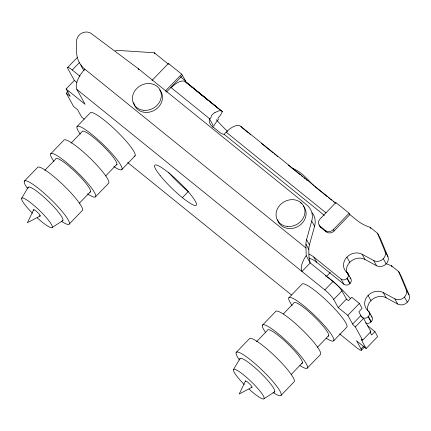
<?xml version="1.0" encoding="UTF-8"?>
<svg xmlns="http://www.w3.org/2000/svg" width="431" height="431" viewBox="0 0 431 431"><rect width="100%" height="100%" fill="white"/><g stroke="black" fill="none" stroke-linecap="round" stroke-linejoin="round"><path stroke-width="0.65" d="M305.956 247.97L305.945 244.151A19.223 16.728 -28.9 0 1 306.565 239.625L311.732 221.065A19.223 16.728 -28.9 0 0 306.85 204.973L138.259 68.642L91.275 33.564A9.008 7.839 -28.9 0 0 81.815 33.117A9.008 7.839 -28.9 0 0 76.578 41.101L76.61 51.844A28.834 25.095 -28.9 0 0 84.869 69.192L305.956 247.97L306.204 255.691A17.779 8.254 -51 0 0 301.98 271.471L310.207 262.942L306.204 255.691M310.008 262.506L308.962 256.628L308.801 249.328A19.223 16.728 -28.9 0 1 309.426 244.803L314.592 226.248A19.223 16.728 -28.9 0 0 312.173 212.677M152.014 80.468L168.435 63.449L181.672 74.154L185.583 80.936L185.104 81.437L222.428 111.618L220.435 115.19L217.763 118.412M33.688 209.687L27.412 222.714L40.223 215.953M245.498 380.966L239.221 393.993L252.033 387.232M209.59 118.256L209.396 118.584A9.611 8.367 -28.9 0 0 211.966 126.121L219.907 132.543A9.611 8.367 -28.9 0 0 224.098 134.31L324.43 215.441M21.695 198.19L28.171 187.329M233.505 369.469L239.981 358.603M67.619 67.511L77.408 57.361M76.917 82.504L74.347 80.43L67.936 68.809A9.611 1.579 44 0 1 72.268 70.016L79.724 62.285M68.087 91.286L66.255 93.182L70.226 96.393L66.121 88.958L74.347 80.43M24.384 181.128L37.551 167.487A31.059 5.107 44 0 1 62.931 184.689A31.059 5.107 44 0 1 82.429 210.398L69.267 224.045M50.713 153.84L63.874 140.194A31.059 5.107 44 0 1 89.26 157.401A31.059 5.107 44 0 1 108.757 183.11L95.59 196.751M77.041 126.547L90.203 112.906A31.059 5.107 44 0 1 117.534 131.999A31.059 5.107 44 0 1 134.23 156.232M44.759 170.385L55.653 159.093A24.028 3.949 44 0 1 76.023 172.578A24.028 3.949 44 0 1 89.901 192.21M71.088 143.092L81.982 131.8A24.028 3.949 44 0 1 102.352 145.29A24.028 3.949 44 0 1 116.23 164.922M165.251 91.173L181.672 74.154M166.431 92.105L182.426 75.517M79.304 203.265L90.65 191.499M105.627 175.972L116.979 164.211M121.919 169.464L135.081 155.817M224.098 134.31L226.178 132.15A16.82 7.806 -51 0 1 241.699 127.463M182.383 197.64L188.309 191.499A28.834 4.741 44 0 1 168.532 172.373M320.114 226.216L325.41 230.499A5.765 5.021 -28.9 0 0 333.33 229.615L349.126 213.243L335.889 202.538L320.093 218.91A5.765 5.021 -28.9 0 0 320.114 226.216L320.869 227.584L326.165 231.862A5.765 5.021 -28.9 0 0 334.084 230.984L349.88 214.606L349.126 213.243M236.199 352.407L249.36 338.761A31.059 5.107 44 0 1 274.746 355.968A31.059 5.107 44 0 1 294.238 381.677L281.077 395.324M262.522 325.119L275.689 311.473A31.059 5.107 44 0 1 301.07 328.681A31.059 5.107 44 0 1 320.567 354.384L307.405 368.031M288.851 297.826L302.012 284.18A31.059 5.107 44 0 1 327.398 301.388A31.059 5.107 44 0 1 346.896 327.097L333.729 340.743M256.574 341.664L267.468 330.372A24.028 3.949 44 0 1 287.833 343.857A24.028 3.949 44 0 1 301.711 363.489M283.356 313.903L293.791 303.079A24.028 3.949 44 0 1 314.161 316.57A24.028 3.949 44 0 1 328.039 336.196M326.59 276.352L330.345 272.457M84.869 69.192A17.779 8.254 -51 0 0 76.923 89.481L324.818 289.934L333.044 281.405A9.611 1.579 44 0 1 341.95 290.903L346.47 299.087L348.453 300.693L351.744 297.277L359.357 303.435L362.099 308.407L358.807 311.818L360.871 315.546A2.882 0.474 44 0 0 363.538 318.396L370.859 331.654L362.633 340.183A2.882 0.474 44 0 0 361.334 339.817L366.135 348.517L377.653 336.579L374.911 331.606L367.298 325.453M309.011 254.064A28.834 25.095 -28.9 0 1 313.854 257.091L341.056 279.089A4.326 3.766 -28.9 0 0 346.993 278.426L347.224 278.189A4.326 3.766 -28.9 0 0 347.208 272.71L346.977 272.521A12.16 10.581 -28.9 0 1 346.265 257.862A12.16 10.581 -28.9 0 1 362.126 254.258L373.688 260.561L376.549 265.738A7.688 6.691 -28.9 0 0 385.406 264.623A7.688 6.691 -28.9 0 0 387.873 256.51L380.357 238.44L377.502 233.263L370.17 227.336A48.051 41.823 -28.9 0 1 356.836 220.23L349.88 214.606M362.633 340.183L355.311 326.924A2.882 0.474 44 0 1 352.639 324.074L347.839 315.373L338.238 307.615L333.723 299.432L341.95 290.903M308.849 258.05A28.834 25.095 -28.9 0 1 316.71 262.269L343.911 284.266A4.326 3.766 -28.9 0 0 349.853 283.603L350.085 283.366A4.326 3.766 -28.9 0 0 350.069 277.887M338.238 307.615L346.47 299.087M347.839 315.373L359.357 303.435M291.114 374.544L302.46 362.778M317.442 347.251L328.788 335.49M352.639 324.074L360.871 315.546M355.311 326.924L363.538 318.396M361.162 316.564L362.212 317.41A4.326 3.766 -28.9 0 0 368.149 316.753L368.381 316.51A4.326 3.766 -28.9 0 0 368.365 311.031L368.133 310.848A12.16 10.581 -28.9 0 1 367.422 296.183A12.16 10.581 -28.9 0 1 383.283 292.584L394.844 298.882L397.705 304.06A7.688 6.691 -28.9 0 0 406.557 302.95A7.688 6.691 -28.9 0 0 409.03 294.831L401.514 276.767L398.653 271.584L391.326 265.658A48.051 41.823 -28.9 0 1 386.16 263.643M365.569 322.932A4.326 3.766 -28.9 0 0 371.01 321.93L371.242 321.688A4.326 3.766 -28.9 0 0 371.22 316.214L370.989 316.025M374.911 331.606L371.619 335.016L370.148 332.355M339.596 333.88L356.723 347.731A9.611 1.579 44 0 0 361.054 348.943L363.796 346.098M361.372 350.236L364.572 346.923M52.21 227.449L62.851 220.575M264.025 398.729L274.66 391.854M214.994 112.523L219.212 110.692L221.464 110.799M168.16 63.982L154.287 52.765L118.805 50.459A9.611 8.367 -28.9 0 0 115.19 50.88M292.083 168.203C301.113 171.306 307.475 179.35 314.032 185.955M362.126 254.258L364.987 259.44L376.549 265.738M383.283 292.584L386.144 297.762L397.705 304.06M222.428 111.618L214.121 105.164M180.411 76.756L185.583 80.936M240.929 126.477L336.04 203.384M187.76 83.846L186.725 83.011A16.82 7.806 -51 0 0 171.209 87.698M188.794 84.681L189.829 85.516M191.38 86.771L192.415 87.606M196.547 90.952L208.437 100.563M209.471 101.404L210.506 102.239M242.222 127.883L248.493 132.958M249.538 133.799L250.583 134.644M261.558 143.518L273.055 152.816M274.1 153.662L275.668 154.928M276.713 155.774L277.758 156.62M288.21 165.073L300.229 174.792M301.274 175.632L302.32 176.478M303.887 177.75L304.932 178.596M305.972 179.436L307.017 180.282M314.856 186.623L327.398 196.762M328.444 197.608L329.489 198.454M330.534 199.3L331.579 200.146M333.147 201.412L334.192 202.258M170.908 87.461L209.396 118.584L213.07 125.232L212.925 127.447M226.178 132.15L326.073 212.93M72.268 70.016L79.999 76.265M310.207 262.942L333.044 281.405M66.121 88.958L85.112 104.313L76.923 89.481M84.217 119.161L81.653 117.087L77.548 109.652L73.577 106.441L66.255 93.182M366.135 348.517L356.539 340.759L361.054 348.943M127.673 162.514L291.491 294.982M185.104 81.437L217.8 108.03L185.863 81.938M377.502 233.263L385.018 251.332L387.873 256.51M398.653 271.584L406.174 289.654L409.03 294.831M370.17 227.336L370.805 228.484M391.326 265.658L391.962 266.811M383.304 258.751L386.16 263.928M404.456 297.072L407.317 302.255M333.33 229.615L334.084 230.984M346.928 257.118L349.789 262.301M368.085 295.445L370.946 300.622M325.41 230.499L326.165 231.862M347.984 273.604L350.845 278.782M369.141 311.925L371.996 317.108M347.208 272.71L349.115 276.163M368.365 311.031L370.272 314.485M346.977 272.521L348.248 274.822M347.224 278.189L350.085 283.366M368.381 316.51L371.242 321.688M346.993 278.426L349.853 283.603M368.149 316.753L371.01 321.93M311.732 221.065L314.592 226.248M300.714 202.511L301.291 203.545M341.056 279.089L343.911 284.266M306.565 239.625L309.426 244.803M313.854 257.091L316.71 262.269M305.945 244.151L308.801 249.328M168.435 63.449L168.936 64.359M154.287 52.765L154.923 53.918M138.259 68.642L138.895 69.795M325.4 275.786A25.946 4.267 44 0 1 326.553 276.546M327.522 277.225A25.946 4.267 44 0 1 350.338 298.575M303.338 206.013A14.896 12.968 -28.9 0 1 297.751 226.598A14.896 12.968 -28.9 0 1 277.602 219.837M159.707 89.864A14.896 12.968 -28.9 0 1 153.598 110.719A14.896 12.968 -28.9 0 1 133.739 102.686M370.03 331.062A2.882 0.474 44 0 1 370.277 331.218M370.558 331.417A2.882 0.474 44 0 1 370.859 331.654M324.818 289.934A9.611 1.579 44 0 1 333.723 299.432M84.029 70.587A28.834 25.095 -28.9 0 1 80.866 64.849M33.833 210.301A4.526 0.743 44 0 1 35.401 210.5A4.526 0.743 44 0 1 39.587 214.616A4.526 0.743 44 0 1 39.329 215.705M32.465 213.275A21.141 3.475 44 0 1 25.316 199.041A21.141 3.475 44 0 1 50.906 223.576A21.141 3.475 44 0 1 37.238 217.849M28.004 188.024A24.028 3.949 44 0 1 47.927 200.798A24.028 3.949 44 0 1 62.258 220.866M245.514 381.306A4.526 0.743 44 0 1 249.22 383.504A4.526 0.743 44 0 1 251.731 387.264M244.275 384.554A21.141 3.475 44 0 1 237.125 370.321A21.141 3.475 44 0 1 262.721 394.855A21.141 3.475 44 0 1 249.048 389.128M239.814 359.303A24.028 3.949 44 0 1 259.737 372.077A24.028 3.949 44 0 1 274.068 392.145M292.078 305.396A31.059 5.107 44 0 1 298.3 301.652A31.059 5.107 44 0 1 329.09 331.256A31.059 5.107 44 0 1 326.213 338.216M239.426 359.977A31.059 5.107 44 0 1 245.848 356.378A31.059 5.107 44 0 1 276.734 386.23A31.059 5.107 44 0 1 273.001 392.431M265.367 332.139A31.059 5.107 44 0 1 272.381 329.23A31.059 5.107 44 0 1 302.918 358.743A31.059 5.107 44 0 1 299.89 365.504M227.579 131.46A35.078 5.765 44 0 1 216.319 119.683M213.997 125.631A44.134 38.79 -28.1 0 1 218.652 119.021M211.249 115.81A15.818 10.457 -75.1 0 1 214.988 112.491M210.102 118.8A16.426 10.463 -74.3 0 1 211.632 116.462M367.729 310.746A12.16 10.581 -28.9 0 1 372.907 298.942A12.16 10.581 -28.9 0 1 386.144 297.762M406.174 289.654A7.688 6.691 -28.9 0 1 403.702 297.767A7.688 6.691 -28.9 0 1 394.844 298.882M320.869 227.584A5.765 5.021 -28.9 0 1 319.29 224.912M385.018 251.332A7.688 6.691 -28.9 0 1 382.545 259.446A7.688 6.691 -28.9 0 1 373.688 260.561M346.572 272.419A12.16 10.581 -28.9 0 1 351.75 260.615A12.16 10.581 -28.9 0 1 364.987 259.44M80.268 134.122A31.059 5.107 44 0 1 86.69 130.518A31.059 5.107 44 0 1 117.577 160.37A31.059 5.107 44 0 1 113.838 166.571M27.616 188.703A31.059 5.107 44 0 1 33.833 184.958A31.059 5.107 44 0 1 64.623 214.557A31.059 5.107 44 0 1 61.752 221.518M53.94 161.41A31.059 5.107 44 0 1 60.367 157.811A31.059 5.107 44 0 1 91.253 187.663A31.059 5.107 44 0 1 87.515 193.858M160.176 175.595A28.834 4.741 44 0 0 195.62 205.506A28.834 4.741 44 0 0 170.778 174.528A28.834 4.741 44 0 0 160.176 175.595M287.547 226.474A14.896 12.968 -28.9 0 0 304.264 207.43A14.896 12.968 -28.9 0 0 279.735 205.355A14.896 12.968 -28.9 0 0 287.547 226.474M143.911 110.325A14.896 12.968 -28.9 0 0 160.628 91.28A14.896 12.968 -28.9 0 0 136.099 89.206A14.896 12.968 -28.9 0 0 143.911 110.325"/></g></svg>
